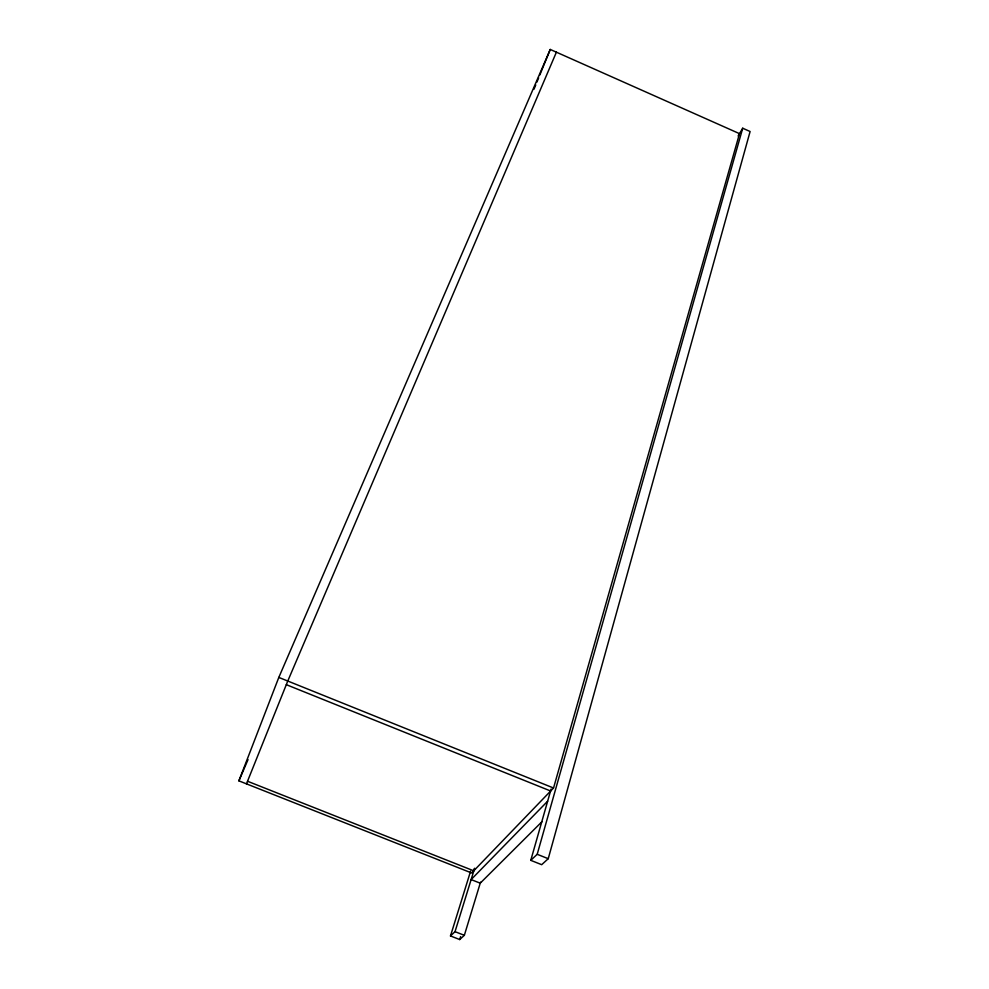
<?xml version="1.0" encoding="UTF-8"?>
<svg xmlns="http://www.w3.org/2000/svg" width="989" height="989" viewBox="0 0 989 989"><rect width="100%" height="100%" fill="white"/><g stroke="black" fill="none" stroke-linecap="round" stroke-linejoin="round"><path stroke-width="1.48" d="M551.108 789.049L530.772 860.343L541.688 864.683L548.24 858.699L750.107 131.512L742.714 128.224L738.128 135.95M530.772 860.343L537.2 854.298L742.714 128.224M553.543 788.01L739.5 133.651L550.255 49.45L278.811 677.428L238.893 780.853L471.666 872.99L553.543 788.01L278.811 677.428M470.616 871.111L450.49 935.94L459.712 939.55L464.348 935.322L480.543 882.151M459.712 939.55L460.614 936.595M450.49 935.94L455.027 931.663L474.633 868.231L473.756 870.827L247.522 781.248M246.471 783.857L287.774 681.025L556.399 52.182M534.023 89.183L535.766 84.918M536.928 82.087L538.659 77.834M539.821 74.991L550.255 49.45M238.893 780.853L248.041 759.601M547.634 801.214L471.123 879.58L480.221 883.177L541.997 821.661M455.027 931.663L464.348 935.322M537.2 854.298L548.24 858.699M286.315 684.672L550.663 791.015"/></g></svg>
